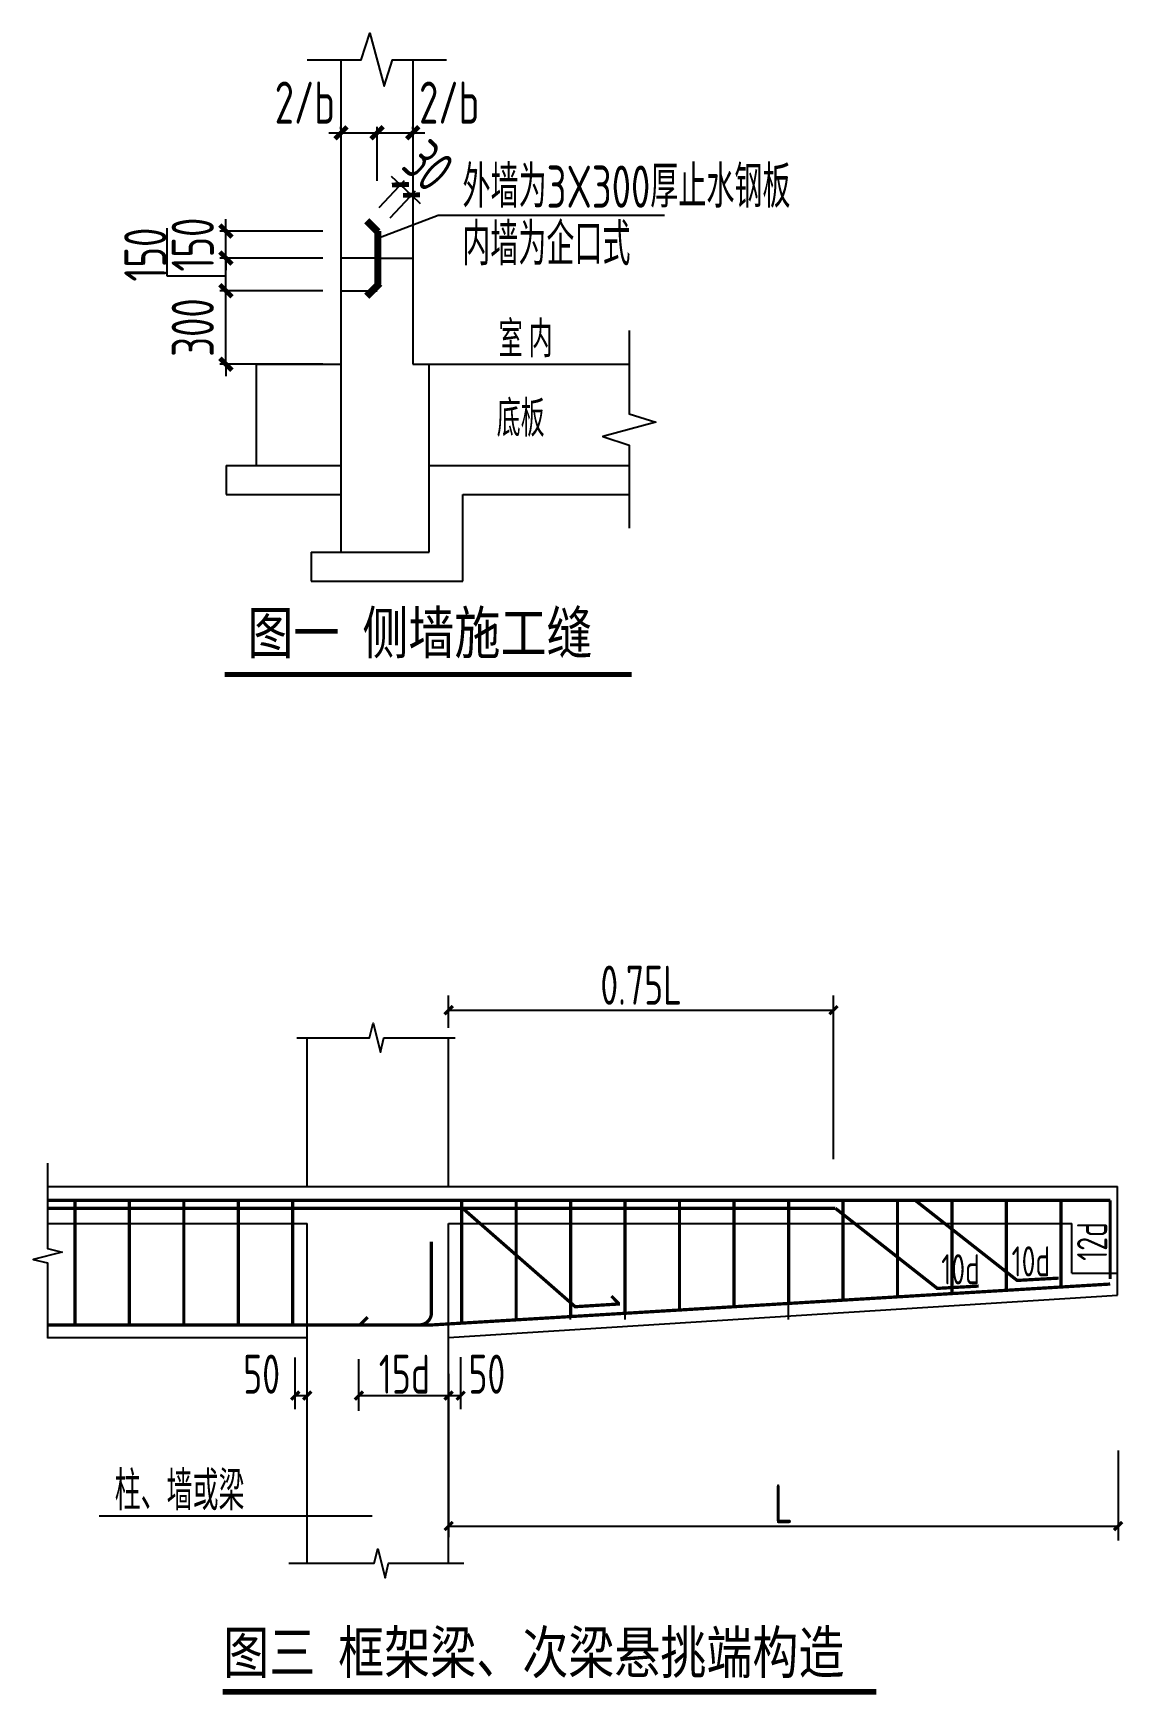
# Model space of a CAD drawing. Extents: x 1129386 to 1651949, y 463500 to 493200.
# Drawn here: x 1207012 to 1211538, y 471721 to 478614 of the extents above; entities that cross this region are included whole.
import ezdxf
from ezdxf.enums import TextEntityAlignment as Align

# ---------------------------------------------------------------- set-up
doc = ezdxf.new("R2010")
doc.units = 0
doc.header["$LTSCALE"] = 1000
doc.header["$MEASUREMENT"] = 0
doc.linetypes.add('DASHED', pattern=[4.8, 4, -0.8])
for name, color, linetype in [('1', 7, 'Continuous'), ('5', 2, 'Continuous'), ('6', 6, 'Continuous'), ('7', 1, 'Continuous'), ('9', 3, 'Continuous')]:
    doc.layers.add(name, color=color, linetype=linetype)
doc.styles.add('TKZ1', font='', dxfattribs={"width": 0.7})
doc.styles.add('TSSD_Dimension', font='Tssdeng.shx', dxfattribs={"width": 0.7, "bigfont": 'tssdchn.shx'})
doc.styles.add('TSSD_Rein', font='tssdeng.shx', dxfattribs={"width": 0.7, "bigfont": 'tssdchn.shx'})
doc.styles.get('TKZ1').set_extended_font_data('SimSun')
doc.dimstyles.new('TSSD_100_100', dxfattribs={"dimtxt": 350, "dimasz": 100, "dimexe": 100, "dimexo": 250, "dimgap": 100, "dimtad": 1, "dimdec": 0, "dimzin": 0, "dimdsep": 46, "dimtxsty": 'TSSD_Dimension', "dimblk": 'ARCHTICK', "dimblk1": 'ARCHTICK', "dimblk2": 'ARCHTICK', "dimcen": 0, "dimdle": 100, "dimclrt": 7, "dimadec": 0, "dimazin": 0, "dimtfac": 1, "dimtdec": 0, "dimtix": 1, "dimtmove": 2, "dimatfit": 3, "dimfxl": 0, "dimtolj": 1, "dimtzin": 0, "dimarcsym": 0})

# ---------------------------------------------------------------- blocks, each defined once
blk = doc.blocks.new('CCC')
at = {"color": 136, "const_width": 45}
blk.add_lwpolyline([(-57, -57), (57, 57)], dxfattribs=at)
blk = doc.blocks.new('图三124')
at = {"layer": '1'}
for p, q in [((129251, 108070), (129251, 108337)), ((132445, 106980), (132445, 108337)), ((129252, 108217), (132445, 108217)), ((129351, 104907), (129351, 105337)), ((127978, 104905), (127978, 105335)), ((128506, 104892), (128506, 105322)), ((127978, 105018), (128078, 105018)), ((128506, 105018), (129351, 105018)), ((134806, 104562), (134806, 103816)), ((129252, 103936), (134806, 103936))]:
    blk.add_line(p, q, dxfattribs=at)
at = {"layer": '1', "color": 7}
for p, q in [((128078, 106753), (128078, 107988)), ((129251, 106753), (129251, 107988)), ((125923, 106753), (128078, 106753)), ((129251, 106753), (134801, 106753)), ((134801, 105853), (134801, 106753)), ((129251, 105500), (134801, 105853)), ((125923, 105500), (128078, 105500)), ((128078, 103627), (128078, 105500)), ((129251, 103634), (129251, 105500)), ((129251, 105200), (129251, 103845)), ((126350, 104022), (128615, 104022))]:
    blk.add_line(p, q, dxfattribs=at)
at = {"layer": '1', "color": 7, "linetype": 'DASHED', "ltscale": 0.5}
blk.add_line((128078, 106753), (129251, 106753), dxfattribs=at)
at = {"layer": '1', "color": 7, "linetype": 'DASHED', "ltscale": 100}
for p, q in [((125923, 106446), (128078, 106446)), ((128078, 105500), (128078, 106446)), ((129251, 105500), (129251, 106446)), ((129251, 106446), (134423, 106446)), ((134423, 106033), (134423, 106446)), ((134423, 106033), (134801, 106033))]:
    blk.add_line(p, q, dxfattribs=at)
at = {"layer": '1', "color": 255}
for p, q in [((129250, 105297), (129250, 105297)), ((128507, 105003), (128507, 105003)), ((129352, 105018), (129352, 105018))]:
    blk.add_line(p, q, dxfattribs=at)
at = {"layer": '1', "color": 7}
for points in [[(127990, 107988), (128594, 107988), (128624, 108108), (128684, 107868), (128714, 107988), (129304, 107988)], [(125923, 106947), (125923, 106239), (126043, 106209), (125803, 106149), (125923, 106119), (125923, 105496)], [(127925, 103627), (128633, 103627), (128663, 103747), (128723, 103507), (128753, 103627), (129376, 103627)]]:
    blk.add_lwpolyline(points, dxfattribs=at)
at = {"layer": '6'}
for p, q in [((129811, 105650), (129811, 106638)), ((130263, 105650), (130263, 106638)), ((130715, 105650), (130715, 106638)), ((131167, 105729), (131167, 106638)), ((131620, 105756), (131620, 106638)), ((132072, 105650), (132072, 106638)), ((132524, 105810), (132524, 106638)), ((132976, 105838), (132976, 106638)), ((133428, 105865), (133428, 106638)), ((133880, 105892), (133880, 106638))]:
    blk.add_line(p, q, dxfattribs=at)
at = {"layer": '6', "const_width": 27}
for points in [[(125923, 106638), (134741, 106638)], [(125923, 106572), (132461, 106572)], [(126149, 106638), (126149, 105605)], [(126601, 106638), (126601, 105605)], [(127053, 106638), (127053, 105605)], [(127505, 106638), (127505, 105605)], [(127957, 106638), (127957, 105605)], [(129359, 106638), (129359, 105620)], [(130672, 105779), (130301, 105756), (129368, 106572)], [(129811, 106638), (129811, 105647)], [(130263, 106638), (130263, 105674)], [(130715, 106638), (130715, 105702)], [(131167, 106638), (131167, 105729)], [(131620, 106638), (131620, 105756)], [(132072, 106638), (132072, 105783)], [(133650, 105927), (133306, 105908), (132461, 106572)], [(132524, 106638), (132524, 105810)], [(132976, 106638), (132976, 105838)], [(134313, 105993), (133969, 105974), (133124, 106638)], [(133428, 106638), (133428, 105865)], [(133880, 106638), (133880, 105892)], [(134332, 106638), (134332, 105919)], [(134741, 105985), (134741, 106638)], [(128514, 105605), (129117, 105605), (134741, 105944)], [(130602, 105844), (130665, 105780)], [(128578, 105669), (128514, 105605)]]:
    blk.add_lwpolyline(points, dxfattribs=at)
blk.add_lwpolyline([(129108, 106296), (129108, 105705, -0.414214), (129008, 105605), (125923, 105605)], format="xyb", dxfattribs=at)
at = {"layer": '9', "const_width": 48.5}
blk.add_lwpolyline([(127375, 102560), (132800, 102560)], dxfattribs=at)
at = {"layer": '1', "xscale": 0.6000000000931323, "yscale": 0.6000000000931323, "zscale": 0.6000000000931323, "rotation": 180}
blk.add_blockref('CCC', (129251, 108217), dxfattribs=at)
at = {"layer": '1', "xscale": 0.6000000000931323, "yscale": 0.6000000000931323, "zscale": 0.6000000000931323}
blk.add_blockref('CCC', (132445, 108217), dxfattribs=at)
at = {"layer": '1', "color": 255, "xscale": 0.6000000000931323, "yscale": 0.6000000000931323, "zscale": 0.6000000000931323}
for p in [(127978, 105018), (129251, 105018)]:
    blk.add_blockref('CCC', p, dxfattribs=at)
at = {"layer": '1', "color": 255, "xscale": 0.6000000000931323, "yscale": 0.6000000000931323, "zscale": 0.6000000000931323, "rotation": 180}
for p in [(128078, 105018), (128506, 105018), (129351, 105018)]:
    blk.add_blockref('CCC', p, dxfattribs=at)
at = {"layer": '1', "color": 254, "xscale": 0.6000000000931323, "yscale": 0.6000000000931323, "zscale": 0.6000000000931323, "rotation": 180}
blk.add_blockref('CCC', (129251, 103936), dxfattribs=at)
at = {"layer": '1', "color": 254, "xscale": 0.6000000000931323, "yscale": 0.6000000000931323, "zscale": 0.6000000000931323}
blk.add_blockref('CCC', (134806, 103936), dxfattribs=at)
at = {"layer": '1', "style": 'TSSD_Rein', "width": 0.7}
for s, p in [('0.75L', (130848, 108424)), ('50', (127699, 105196)), ('15d', (128884, 105196)), ('50', (129568, 105196)), ('柱、墙或梁', (127018, 104229)), ('L', (132029, 104121))]:
    blk.add_text(s, height=324, dxfattribs=at).set_placement(p, align=Align.MIDDLE_CENTER)
blk.add_text('12d', height=250, rotation=90, dxfattribs=at).set_placement((134716, 106137))
for p in [(133339, 105941), (133923, 106007)]:
    blk.add_text('10d', height=250, dxfattribs=at).set_placement(p)
at = {"layer": '5', "style": 'TKZ1', "width": 0.8}
blk.add_text('图三 框架梁、次梁悬挑端构造', height=350, dxfattribs=at).set_placement((127380, 102713))
blk = doc.blocks.new('_ArchTick')
at = {"color": 0, "linetype": 'ByBlock', "const_width": 0.4}
blk.add_lwpolyline([(-0.5, -0.5), (0.5, 0.5)], dxfattribs=at)
blk = doc.blocks.new('*D44')
at = {"layer": '1', "color": 3, "lineweight": -2}
for p, q in [((123886, 61845), (123886, 61945)), ((124691, 61845), (123836, 61845)), ((123886, 61235), (123886, 61845)), ((124691, 61235), (123836, 61235)), ((123886, 61235), (123886, 61135))]:
    blk.add_line(p, q, dxfattribs=at)
at = {"layer": 'Defpoints', "color": 0}
for p in [(123886, 61845), (124841, 61845), (124841, 61235)]:
    blk.add_point(p, dxfattribs=at)
at = {"layer": '1', "color": 3, "lineweight": -2, "xscale": 100, "yscale": 100, "zscale": 100}
for p, rotation in [((123886, 61845), 270), ((123886, 61235), 90)]:
    blk.add_blockref('_ArchTick', p, dxfattribs=dict(at, rotation=rotation))
at = {"layer": '1', "color": 7, "insert": (123611, 61540), "char_height": 350, "attachment_point": 5, "rotation": 90, "style": 'TSSD_Dimension'}
blk.add_mtext('\\A1;300', dxfattribs=at)
blk = doc.blocks.new('*D45')
at = {"layer": '1', "color": 3, "lineweight": -2}
for p, q in [((123886, 61745), (123886, 62216)), ((124691, 62116), (123836, 62116)), ((124691, 61845), (123836, 61845))]:
    blk.add_line(p, q, dxfattribs=at)
at = {"layer": 'Defpoints', "color": 0}
for p in [(123886, 62116), (124841, 62116), (124841, 61845)]:
    blk.add_point(p, dxfattribs=at)
at = {"layer": '1', "color": 3, "lineweight": -2, "xscale": 100, "yscale": 100, "zscale": 100}
for p, rotation in [((123886, 62116), 90), ((123886, 61845), 270)]:
    blk.add_blockref('_ArchTick', p, dxfattribs=dict(at, rotation=rotation))
at = {"layer": '1', "color": 7, "insert": (123217, 62145), "char_height": 350, "attachment_point": 5, "rotation": 90, "style": 'TSSD_Dimension'}
blk.add_mtext('\\A1;150', dxfattribs=at)
blk = doc.blocks.new('*D46')
at = {"layer": '1', "color": 3, "lineweight": -2}
for p, q in [((124691, 62340), (123836, 62340)), ((123886, 62340), (123886, 62440)), ((123886, 62116), (123886, 62340)), ((124691, 62116), (123836, 62116)), ((123886, 62116), (123886, 62016))]:
    blk.add_line(p, q, dxfattribs=at)
at = {"layer": 'Defpoints', "color": 0}
for p in [(123886, 62340), (124841, 62340), (124841, 62116)]:
    blk.add_point(p, dxfattribs=at)
at = {"layer": '1', "color": 3, "lineweight": -2, "xscale": 100, "yscale": 100, "zscale": 100}
for p, rotation in [((123886, 62340), 270), ((123886, 62116), 90)]:
    blk.add_blockref('_ArchTick', p, dxfattribs=dict(at, rotation=rotation))
at = {"layer": '1', "color": 7, "insert": (123611, 62228), "char_height": 350, "attachment_point": 5, "rotation": 90, "style": 'TSSD_Dimension'}
blk.add_mtext('\\A1;150', dxfattribs=at)
blk = doc.blocks.new('*D47')
at = {"layer": '1', "color": 3, "lineweight": -2}
for p, q in [((125157, 62536), (125368, 62761)), ((125334, 62725), (125261, 62793)), ((125250, 62450), (125460, 62675)), ((125334, 62725), (125426, 62639)), ((125426, 62639), (125499, 62570))]:
    blk.add_line(p, q, dxfattribs=at)
at = {"layer": 'Defpoints', "color": 0}
for p in [(125426, 62639), (125055, 62426), (125147, 62340)]:
    blk.add_point(p, dxfattribs=at)
at = {"layer": '1', "color": 3, "lineweight": -2, "xscale": 100, "yscale": 100, "zscale": 100}
for p, rotation in [((125334, 62725), 316.9648181755854), ((125426, 62639), 136.9648181755854)]:
    blk.add_blockref('_ArchTick', p, dxfattribs=dict(at, rotation=rotation))
at = {"layer": '1', "color": 7, "insert": (125567, 62883), "char_height": 350, "attachment_point": 5, "rotation": 316.9648, "style": 'TSSD_Dimension'}
blk.add_mtext('\\A1;30', dxfattribs=at)
blk = doc.blocks.new('*D48')
at = {"layer": '1', "color": 3, "lineweight": -2}
for p, q in [((124741, 63156), (125241, 63156)), ((124841, 63186), (124841, 63206)), ((125141, 62758), (125141, 63206))]:
    blk.add_line(p, q, dxfattribs=at)
at = {"layer": 'Defpoints', "color": 0}
for p in [(125141, 63156), (124841, 63036), (125141, 62608)]:
    blk.add_point(p, dxfattribs=at)
at = {"layer": '1', "color": 3, "lineweight": -2, "xscale": 100, "yscale": 100, "zscale": 100, "rotation": 180}
blk.add_blockref('_ArchTick', (124841, 63156), dxfattribs=at)
at = {"layer": '1', "color": 3, "lineweight": -2, "xscale": 100, "yscale": 100, "zscale": 100}
blk.add_blockref('_ArchTick', (125141, 63156), dxfattribs=at)
at = {"layer": '1', "color": 7, "insert": (124541, 63406), "char_height": 350, "attachment_point": 5, "style": 'TSSD_Dimension'}
blk.add_mtext('\\A1;2/b', dxfattribs=at)
blk = doc.blocks.new('*D49')
at = {"layer": '1', "color": 3, "lineweight": -2}
for p, q in [((125041, 63156), (125537, 63156)), ((125141, 62758), (125141, 63206)), ((125437, 63186), (125437, 63206))]:
    blk.add_line(p, q, dxfattribs=at)
at = {"layer": 'Defpoints', "color": 0}
for p in [(125437, 63156), (125437, 63036), (125141, 62608)]:
    blk.add_point(p, dxfattribs=at)
at = {"layer": '1', "color": 3, "lineweight": -2, "xscale": 100, "yscale": 100, "zscale": 100, "rotation": 180}
blk.add_blockref('_ArchTick', (125141, 63156), dxfattribs=at)
at = {"layer": '1', "color": 3, "lineweight": -2, "xscale": 100, "yscale": 100, "zscale": 100}
blk.add_blockref('_ArchTick', (125437, 63156), dxfattribs=at)
at = {"layer": '1', "color": 7, "insert": (125739, 63406), "char_height": 350, "attachment_point": 5, "style": 'TSSD_Dimension'}
blk.add_mtext('\\A1;2/b', dxfattribs=at)
blk = doc.blocks.new('墙侧施工缝详图')
at = {"layer": '1', "color": 2}
for p, q in [((124841.1, 63762), (124841.1, 59674.6)), ((125437.5, 63762), (125437.5, 61234.7)), ((125437.5, 61234.7), (127233.9, 61234.7)), ((125573.7, 60394.8), (127230.3, 60394.8)), ((125573.7, 59674.6), (125573.7, 60394.8)), ((125850.9, 60154.8), (127230.3, 60154.8)), ((125850.9, 59434.6), (125850.9, 60154.8)), ((124593.1, 59674.6), (125573.7, 59674.6)), ((124593.1, 59674.6), (124593.1, 59434.6)), ((124593.1, 59434.6), (125850.9, 59434.6))]:
    blk.add_line(p, q, dxfattribs=at)
at = {"layer": '1'}
for p, q in [((125147.2, 62280.3), (125647.6, 62472.1)), ((125647.6, 62472.1), (127525.3, 62472.1)), ((123396.8, 62363.6), (123396.8, 61969.7)), ((123396.8, 61969.7), (123886.1, 61969.7))]:
    blk.add_line(p, q, dxfattribs=at)
at = {"layer": '1', "linetype": 'DASHED'}
for p, q in [((125147.2, 62115.6), (124841.1, 62115.6)), ((125141.1, 62115.6), (125437.5, 62115.6)), ((124136.6, 61234.7), (124136.6, 60394.8)), ((124136.6, 61234.7), (124841.1, 61234.7)), ((125573.7, 60394.8), (125573.7, 61234.7)), ((123888.6, 60394.8), (124841.1, 60394.8)), ((123888.6, 60394.8), (123888.6, 60154.8)), ((123888.6, 60154.8), (124841.1, 60154.8))]:
    blk.add_line(p, q, dxfattribs=at)
at = {"layer": '1'}
for points in [[(124561.1, 63762), (125009.3, 63762), (125079.3, 63982), (125199.3, 63542), (125269.3, 63762), (125717.5, 63762)], [(127233.9, 61514.7), (127233.9, 60824.8), (127453.9, 60754.8), (127013.9, 60634.8), (127233.9, 60564.8), (127233.9, 59874.8)]]:
    blk.add_lwpolyline(points, dxfattribs=at)
at = {"layer": '1', "color": 3, "const_width": 38.8}
blk.add_lwpolyline([(123875.2, 58660.8), (127252.4, 58660.8)], dxfattribs=at)
at = {"layer": '5', "color": 2}
for p, q in [((125141.1, 62095.5), (125141.1, 61855.5)), ((124841.1, 61845.4), (125141.1, 61845.4))]:
    blk.add_line(p, q, dxfattribs=at)
at = {"layer": '7', "const_width": 60}
for points in [[(125147.2, 62334.1), (125055.1, 62426.2)], [(125147.2, 61897.9), (125147.2, 62340.2)], [(125055.1, 61799.9), (125162.8, 61907.6)]]:
    blk.add_lwpolyline(points, dxfattribs=at)
at = {"layer": '1', "style": 'TSSD_Rein', "width": 0.7}
for s, height, p in [('外墙为3X300厚止水钢板', 350, (125849.7, 62533.9)), ('内墙为企口式', 350, (125847, 62056.7)), ('室', 300, (126149.4, 61293.5)), ('内', 300, (126397.8, 61293.5)), ('底板', 300, (126132.9, 60634.7))]:
    blk.add_text(s, height=height, dxfattribs=at).set_placement(p)
at = {"layer": '5', "style": 'TKZ1', "width": 0.8}
blk.add_text('图一 侧墙施工缝', height=350, dxfattribs=at).set_placement((124064.3, 58832.8))
at = {"layer": '1'}
for base, p1, p2, picture, middle in [((125141.1, 63156.4), (124841.1, 63035.5), (125141.1, 62607.9), '*D48', (124541.1, 63406.4)), ((125437.5, 63156.4), (125141.1, 62607.9), (125437.5, 63035.5), '*D49', (125739.3, 63406.4))]:
    dim = blk.add_linear_dim(base=base, p1=p1, p2=p2, text='2/b', dimstyle='TSSD_100_100', dxfattribs=at)
    dim.commit()
    dim.dimension.update_dxf_attribs({"geometry": picture, "text_midpoint": middle, "dimtype": 128})
dim = blk.add_aligned_dim(p1=(125055.1, 62426.2), p2=(125147.2, 62340.2), distance=408.3, text='30', dimstyle='TSSD_100_100', dxfattribs=at)
dim.commit()
dim.dimension.update_dxf_attribs({"geometry": '*D47', "text_midpoint": (125567.5, 62882.6)})
for base, p1, p2, text, picture, middle in [((123886.1, 62340.2), (124841.1, 62115.6), (124841.1, 62340.2), '150', '*D46', (123611.1, 62227.9)), ((123886.1, 61845.4), (124841.1, 61234.7), (124841.1, 61845.4), '300', '*D44', (123611.1, 61540.1))]:
    dim = blk.add_linear_dim(base=base, p1=p1, p2=p2, angle=90, text=text, dimstyle='TSSD_100_100', dxfattribs=at)
    dim.commit()
    dim.dimension.update_dxf_attribs({"geometry": picture, "text_midpoint": middle})
dim = blk.add_linear_dim(base=(123886.1, 62115.6), p1=(124841.1, 61845.4), p2=(124841.1, 62115.6), angle=90, text='150', dimstyle='TSSD_100_100', dxfattribs=at)
dim.commit()
dim.dimension.update_dxf_attribs({"geometry": '*D45', "text_midpoint": (123217.3, 62145.2), "dimtype": 128})

msp = doc.modelspace()

# ---------------------------------------------------------------- block references
at = {"layer": '1', "xscale": 0.5, "yscale": 0.5, "zscale": 0.5}
msp.add_blockref('墙侧施工缝详图', (1145868.9, 446623.3), dxfattribs=at)
at = {"layer": '5', "xscale": 0.5, "yscale": 0.5, "zscale": 0.5}
msp.add_blockref('图三124', (1144110.7, 420452.7), dxfattribs=at)

doc.saveas('drawing.dxf')
